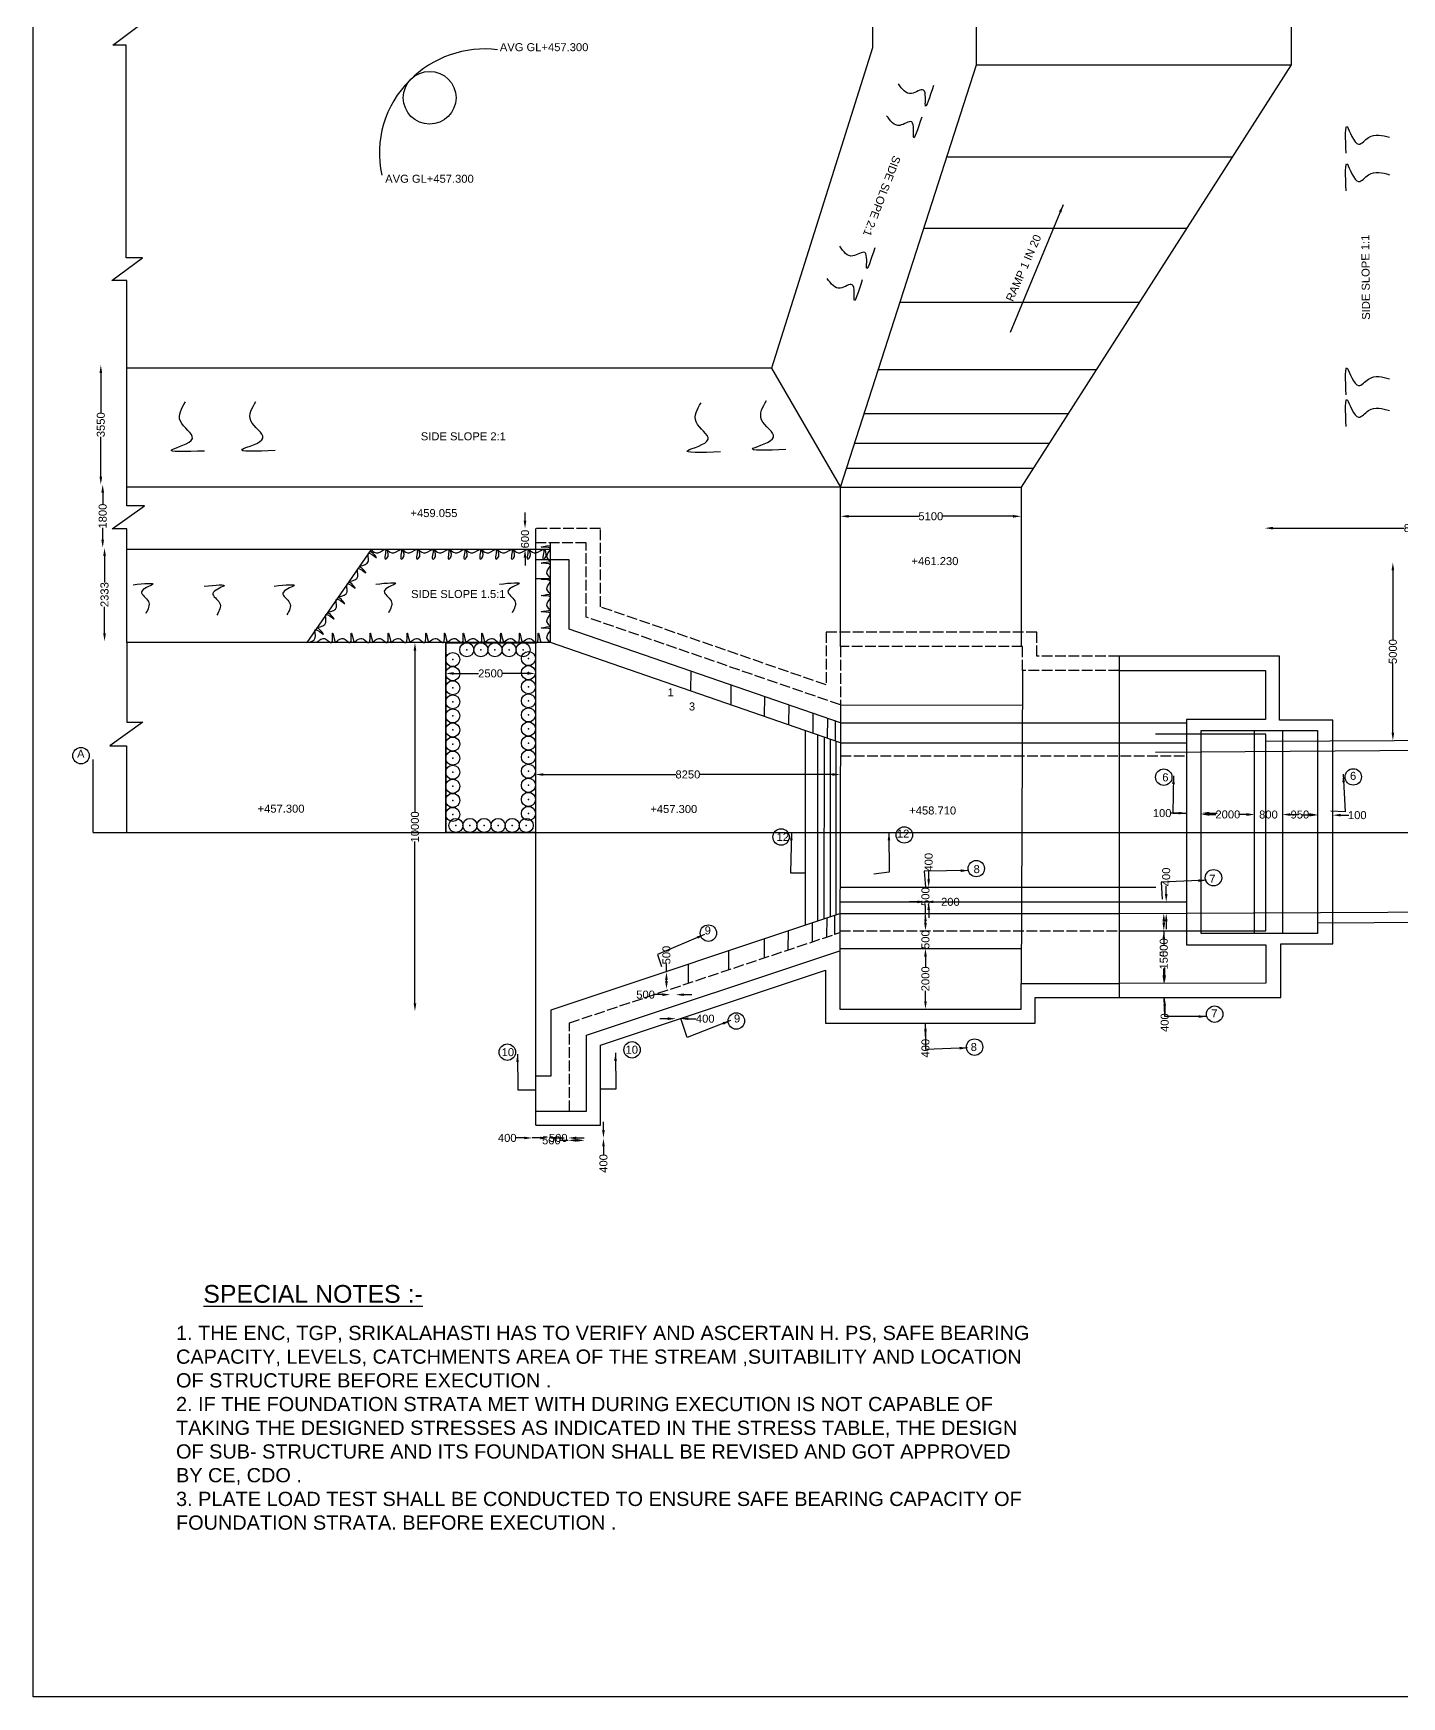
# Model space of a CAD drawing. Header units: millimetres. Extents: x 5124 to 2411930, y 2311 to 44355440.
# Drawn here: x 2304979 to 2343464, y 44284658 to 44331443 of the extents above; entities that cross this region are included whole.
import ezdxf

# ---------------------------------------------------------------- set-up
doc = ezdxf.new("R2010")
doc.units = ezdxf.units.MM
doc.header["$MEASUREMENT"] = 0
doc.header["$PDMODE"] = 32
doc.header["$PDSIZE"] = 396
doc.linetypes.add('ACAD_ISO02W100', pattern=[15, 12, -3])
for name, color, linetype in [('DIMENSION', 7, 'Continuous'), ('DRAWING', 2, 'Continuous'), ('TEXT', 7, 'Continuous')]:
    doc.layers.add(name, color=color, linetype=linetype)
doc.styles.get("Standard").update_dxf_attribs({"font": 'arial.ttf', "height": 225})
doc.dimstyles.get("Standard").update_dxf_attribs({"dimtxt": 225, "dimasz": 225, "dimexe": 0.18, "dimexo": 0.0625, "dimgap": 0.09, "dimtad": 0, "dimdec": 0, "dimzin": 0, "dimdsep": 46, "dimtxsty": 'Standard', "dimcen": 0.09, "dimse1": 1, "dimse2": 1, "dimadec": 0, "dimazin": 0, "dimtfac": 1, "dimtdec": 0, "dimtofl": 0, "dimtmove": 0, "dimatfit": 3, "dimfxl": 1, "dimtolj": 1, "dimtzin": 0, "dimarcsym": 0})

# ---------------------------------------------------------------- blocks, each defined once
blk = doc.blocks.new('*D92')
at = {"layer": 'Defpoints', "color": 0}
for p in [(2306910, 44322115), (2306879, 44318751), (2306978, 44318751)]:
    blk.add_point(p, dxfattribs=at)
at = {"layer": 'DIMENSION', "color": 0, "lineweight": -2}
for p, q in [((2306879, 44321890), (2306879, 44320769)), ((2306879, 44318976), (2306879, 44320097))]:
    blk.add_line(p, q, dxfattribs=at)
at = {"layer": 'DIMENSION', "color": 0}
for points in [[(2306842, 44321890), (2306917, 44321890), (2306879, 44322115)], [(2306842, 44318976), (2306917, 44318976), (2306879, 44318751)]]:
    blk.add_solid(points, dxfattribs=at)
at = {"layer": 'DIMENSION', "color": 0, "insert": (2306879, 44320433), "char_height": 225, "attachment_point": 5, "rotation": 90}
blk.add_mtext('\\A1;3550', dxfattribs=at)
blk = doc.blocks.new('*D93')
at = {"layer": 'Defpoints', "color": 0}
for p in [(2306879, 44318751), (2306924, 44316975), (2306932, 44316975)]:
    blk.add_point(p, dxfattribs=at)
at = {"layer": 'DIMENSION', "color": 0, "lineweight": -2}
for p, q in [((2306932, 44318526), (2306932, 44318188)), ((2306932, 44317200), (2306932, 44317538))]:
    blk.add_line(p, q, dxfattribs=at)
at = {"layer": 'DIMENSION', "color": 0}
for points in [[(2306894, 44318526), (2306969, 44318526), (2306932, 44318751)], [(2306894, 44317200), (2306969, 44317200), (2306932, 44316975)]]:
    blk.add_solid(points, dxfattribs=at)
at = {"layer": 'DIMENSION', "color": 0, "insert": (2306932, 44317863), "char_height": 225, "attachment_point": 5, "rotation": 90}
blk.add_mtext('\\A1;1800', dxfattribs=at)
blk = doc.blocks.new('*D94')
at = {"layer": 'Defpoints', "color": 0}
for p in [(2306933, 44316967), (2306962, 44314341), (2306984, 44314341)]:
    blk.add_point(p, dxfattribs=at)
at = {"layer": 'DIMENSION', "color": 0, "lineweight": -2}
for p, q in [((2306984, 44316742), (2306984, 44315992)), ((2306984, 44314566), (2306984, 44315316))]:
    blk.add_line(p, q, dxfattribs=at)
at = {"layer": 'DIMENSION', "color": 0}
for points in [[(2306947, 44316742), (2307022, 44316742), (2306984, 44316967)], [(2306947, 44314566), (2307022, 44314566), (2306984, 44314341)]]:
    blk.add_solid(points, dxfattribs=at)
at = {"layer": 'DIMENSION', "color": 0, "insert": (2306984, 44315654), "char_height": 225, "attachment_point": 5, "rotation": 90}
blk.add_mtext('\\A1;2333', dxfattribs=at)
blk = doc.blocks.new('*D95')
at = {"layer": 'Defpoints', "color": 0}
for p in [(2318809, 44317512), (2319102, 44317512), (2319102, 44316923)]:
    blk.add_point(p, dxfattribs=at)
at = {"layer": 'DIMENSION', "color": 0, "lineweight": -2}
for p, q in [((2318809, 44317737), (2318809, 44317962)), ((2318809, 44316698), (2318809, 44316473))]:
    blk.add_line(p, q, dxfattribs=at)
at = {"layer": 'DIMENSION', "color": 0}
for points in [[(2318771, 44317737), (2318846, 44317737), (2318809, 44317512)], [(2318771, 44316698), (2318846, 44316698), (2318809, 44316923)]]:
    blk.add_solid(points, dxfattribs=at)
at = {"layer": 'DIMENSION', "color": 0, "insert": (2318809, 44317218), "char_height": 225, "attachment_point": 5, "rotation": 90}
blk.add_mtext('\\A1;600', dxfattribs=at)
blk = doc.blocks.new('*D96')
at = {"layer": 'Defpoints', "color": 0}
for p in [(2316579, 44313438), (2316579, 44313438), (2319102, 44313441)]:
    blk.add_point(p, dxfattribs=at)
at = {"layer": 'DIMENSION', "color": 0, "lineweight": -2}
for p, q in [((2316804, 44313438), (2317503, 44313438)), ((2318877, 44313438), (2318178, 44313438))]:
    blk.add_line(p, q, dxfattribs=at)
at = {"layer": 'DIMENSION', "color": 0}
for points in [[(2316804, 44313476), (2316804, 44313401), (2316579, 44313438)], [(2318877, 44313476), (2318877, 44313401), (2319102, 44313438)]]:
    blk.add_solid(points, dxfattribs=at)
at = {"layer": 'DIMENSION', "color": 0, "insert": (2317840, 44313438), "char_height": 225, "attachment_point": 5}
blk.add_mtext('\\A1;2500', dxfattribs=at)
blk = doc.blocks.new('*D97')
at = {"layer": 'Defpoints', "color": 0}
for p in [(2315781, 44314305), (2315700, 44303939), (2315713, 44303939)]:
    blk.add_point(p, dxfattribs=at)
at = {"layer": 'DIMENSION', "color": 0, "lineweight": -2}
for p, q in [((2315713, 44314080), (2315713, 44309534)), ((2315713, 44304164), (2315713, 44308709))]:
    blk.add_line(p, q, dxfattribs=at)
at = {"layer": 'DIMENSION', "color": 0}
for points in [[(2315676, 44314080), (2315751, 44314080), (2315713, 44314305)], [(2315676, 44304164), (2315751, 44304164), (2315713, 44303939)]]:
    blk.add_solid(points, dxfattribs=at)
at = {"layer": 'DIMENSION', "color": 0, "insert": (2315713, 44309122), "char_height": 225, "attachment_point": 5, "rotation": 90}
blk.add_mtext('\\A1;10000', dxfattribs=at)
blk = doc.blocks.new('*D98')
at = {"layer": 'Defpoints', "color": 0}
for p in [(2319102, 44310626), (2327676, 44310596), (2327676, 44310596)]:
    blk.add_point(p, dxfattribs=at)
at = {"layer": 'DIMENSION', "color": 0, "lineweight": -2}
for p, q in [((2319327, 44310596), (2323053, 44310596)), ((2327451, 44310596), (2323725, 44310596))]:
    blk.add_line(p, q, dxfattribs=at)
at = {"layer": 'DIMENSION', "color": 0}
for points in [[(2319327, 44310633), (2319327, 44310558), (2319102, 44310596)], [(2327451, 44310633), (2327451, 44310558), (2327676, 44310596)]]:
    blk.add_solid(points, dxfattribs=at)
at = {"layer": 'DIMENSION', "color": 0, "insert": (2323389, 44310596), "char_height": 225, "attachment_point": 5}
blk.add_mtext('\\A1;8250', dxfattribs=at)
blk = doc.blocks.new('*D99')
at = {"layer": 'Defpoints', "color": 0}
for p in [(2320487, 44300374), (2321004, 44300359), (2321015, 44300359)]:
    blk.add_point(p, dxfattribs=at)
at = {"layer": 'DIMENSION', "color": 0, "lineweight": -2}
for p, q in [((2321015, 44300599), (2321015, 44300824)), ((2321015, 44300134), (2321015, 44299909))]:
    blk.add_line(p, q, dxfattribs=at)
at = {"layer": 'DIMENSION', "color": 0}
for points in [[(2320977, 44300599), (2321052, 44300599), (2321015, 44300374)], [(2320977, 44300134), (2321052, 44300134), (2321015, 44300359)]]:
    blk.add_solid(points, dxfattribs=at)
at = {"layer": 'DIMENSION', "color": 0, "insert": (2321015, 44299657), "char_height": 225, "attachment_point": 5, "rotation": 90}
blk.add_mtext('\\A1;400', dxfattribs=at)
blk = doc.blocks.new('*D100')
at = {"layer": 'Defpoints', "color": 0}
for p in [(2320024, 44300366), (2320024, 44300306), (2320487, 44300374)]:
    blk.add_point(p, dxfattribs=at)
at = {"layer": 'DIMENSION', "color": 0, "lineweight": -2}
for p, q in [((2320024, 44300306), (2319799, 44300306)), ((2320262, 44300306), (2320249, 44300306))]:
    blk.add_line(p, q, dxfattribs=at)
at = {"layer": 'DIMENSION', "color": 0}
for points in [[(2320249, 44300344), (2320249, 44300269), (2320024, 44300306)], [(2320262, 44300344), (2320262, 44300269), (2320487, 44300306)]]:
    blk.add_solid(points, dxfattribs=at)
at = {"layer": 'DIMENSION', "color": 0, "insert": (2319551, 44300306), "char_height": 225, "attachment_point": 5}
blk.add_mtext('\\A1;500', dxfattribs=at)
blk = doc.blocks.new('*D101')
at = {"layer": 'Defpoints', "color": 0}
for p in [(2319462, 44300374), (2319462, 44300374), (2320024, 44300366)]:
    blk.add_point(p, dxfattribs=at)
at = {"layer": 'DIMENSION', "color": 0, "lineweight": -2}
for p, q in [((2319237, 44300374), (2319012, 44300374)), ((2320249, 44300374), (2320474, 44300374))]:
    blk.add_line(p, q, dxfattribs=at)
at = {"layer": 'DIMENSION', "color": 0}
for points in [[(2319237, 44300411), (2319237, 44300336), (2319462, 44300374)], [(2320249, 44300411), (2320249, 44300336), (2320024, 44300374)]]:
    blk.add_solid(points, dxfattribs=at)
at = {"layer": 'DIMENSION', "color": 0, "insert": (2319743, 44300374), "char_height": 225, "attachment_point": 5}
blk.add_mtext('\\A1;500', dxfattribs=at)
blk = doc.blocks.new('*D102')
at = {"layer": 'Defpoints', "color": 0}
for p in [(2319012, 44300374), (2319012, 44300374), (2319462, 44300374)]:
    blk.add_point(p, dxfattribs=at)
at = {"layer": 'DIMENSION', "color": 0, "lineweight": -2}
for p, q in [((2318787, 44300374), (2318562, 44300374)), ((2319687, 44300374), (2319912, 44300374))]:
    blk.add_line(p, q, dxfattribs=at)
at = {"layer": 'DIMENSION', "color": 0}
for points in [[(2318787, 44300411), (2318787, 44300336), (2319012, 44300374)], [(2319687, 44300411), (2319687, 44300336), (2319462, 44300374)]]:
    blk.add_solid(points, dxfattribs=at)
at = {"layer": 'DIMENSION', "color": 0, "insert": (2318309, 44300374), "char_height": 225, "attachment_point": 5}
blk.add_mtext('\\A1;400', dxfattribs=at)
blk = doc.blocks.new('*D103')
at = {"layer": 'Defpoints', "color": 0}
for p in [(2337415, 44309509), (2337415, 44309509), (2337827, 44309509)]:
    blk.add_point(p, dxfattribs=at)
at = {"layer": 'DIMENSION', "color": 0, "lineweight": -2}
for p, q in [((2337190, 44309509), (2336965, 44309509)), ((2338052, 44309509), (2338277, 44309509))]:
    blk.add_line(p, q, dxfattribs=at)
at = {"layer": 'DIMENSION', "color": 0}
for points in [[(2337190, 44309547), (2337190, 44309472), (2337415, 44309509)], [(2338052, 44309547), (2338052, 44309472), (2337827, 44309509)]]:
    blk.add_solid(points, dxfattribs=at)
at = {"layer": 'DIMENSION', "color": 0, "insert": (2336727, 44309509), "char_height": 225, "attachment_point": 5}
blk.add_mtext('\\A1;100', dxfattribs=at)
blk = doc.blocks.new('*D104')
at = {"layer": 'Defpoints', "color": 0}
for p in [(2337827, 44309509), (2339323, 44309472), (2339323, 44309472)]:
    blk.add_point(p, dxfattribs=at)
at = {"layer": 'DIMENSION', "color": 0, "lineweight": -2}
for p, q in [((2338052, 44309472), (2338238, 44309472)), ((2339098, 44309472), (2338913, 44309472))]:
    blk.add_line(p, q, dxfattribs=at)
at = {"layer": 'DIMENSION', "color": 0}
for points in [[(2338052, 44309510), (2338052, 44309435), (2337827, 44309472)], [(2339098, 44309510), (2339098, 44309435), (2339323, 44309472)]]:
    blk.add_solid(points, dxfattribs=at)
at = {"layer": 'DIMENSION', "color": 0, "insert": (2338575, 44309472), "char_height": 225, "attachment_point": 5}
blk.add_mtext('\\A1;2000', dxfattribs=at)
blk = doc.blocks.new('*D105')
at = {"layer": 'Defpoints', "color": 0}
for p in [(2339323, 44309472), (2340109, 44309472), (2340109, 44309469)]:
    blk.add_point(p, dxfattribs=at)
at = {"layer": 'DIMENSION', "color": 0, "lineweight": -2}
for p, q in [((2339098, 44309469), (2338873, 44309469)), ((2340334, 44309469), (2340559, 44309469))]:
    blk.add_line(p, q, dxfattribs=at)
at = {"layer": 'DIMENSION', "color": 0}
for points in [[(2339098, 44309507), (2339098, 44309432), (2339323, 44309469)], [(2340334, 44309507), (2340334, 44309432), (2340109, 44309469)]]:
    blk.add_solid(points, dxfattribs=at)
at = {"layer": 'DIMENSION', "color": 0, "insert": (2339716, 44309469), "char_height": 225, "attachment_point": 5}
blk.add_mtext('\\A1;800', dxfattribs=at)
blk = doc.blocks.new('*D106')
at = {"layer": 'Defpoints', "color": 0}
for p in [(2340109, 44309469), (2341092, 44309469), (2341092, 44309469)]:
    blk.add_point(p, dxfattribs=at)
at = {"layer": 'DIMENSION', "color": 0, "lineweight": -2}
for p, q in [((2340334, 44309469), (2340353, 44309469)), ((2340867, 44309469), (2340849, 44309469))]:
    blk.add_line(p, q, dxfattribs=at)
at = {"layer": 'DIMENSION', "color": 0}
for points in [[(2340334, 44309507), (2340334, 44309432), (2340109, 44309469)], [(2340867, 44309507), (2340867, 44309432), (2341092, 44309469)]]:
    blk.add_solid(points, dxfattribs=at)
at = {"layer": 'DIMENSION', "color": 0, "insert": (2340601, 44309469), "char_height": 225, "attachment_point": 5}
blk.add_mtext('\\A1;950', dxfattribs=at)
blk = doc.blocks.new('*D107')
at = {"layer": 'Defpoints', "color": 0}
for p in [(2341092, 44309469), (2341526, 44309469), (2341526, 44309452)]:
    blk.add_point(p, dxfattribs=at)
at = {"layer": 'DIMENSION', "color": 0, "lineweight": -2}
for p, q in [((2340867, 44309452), (2340642, 44309452)), ((2341751, 44309452), (2341976, 44309452))]:
    blk.add_line(p, q, dxfattribs=at)
at = {"layer": 'DIMENSION', "color": 0}
for points in [[(2340867, 44309490), (2340867, 44309415), (2341092, 44309452)], [(2341751, 44309490), (2341751, 44309415), (2341526, 44309452)]]:
    blk.add_solid(points, dxfattribs=at)
at = {"layer": 'DIMENSION', "color": 0, "insert": (2342214, 44309452), "char_height": 225, "attachment_point": 5}
blk.add_mtext('\\A1;100', dxfattribs=at)
blk = doc.blocks.new('*D108')
at = {"layer": 'Defpoints', "color": 0}
for p in [(2336742, 44307013), (2336841, 44307013), (2336742, 44306692)]:
    blk.add_point(p, dxfattribs=at)
at = {"layer": 'DIMENSION', "color": 0, "lineweight": -2}
for p, q in [((2336841, 44307238), (2336841, 44307463)), ((2336841, 44306467), (2336841, 44306242))]:
    blk.add_line(p, q, dxfattribs=at)
at = {"layer": 'DIMENSION', "color": 0}
for points in [[(2336804, 44307238), (2336879, 44307238), (2336841, 44307013)], [(2336804, 44306467), (2336879, 44306467), (2336841, 44306692)]]:
    blk.add_solid(points, dxfattribs=at)
at = {"layer": 'DIMENSION', "color": 0, "insert": (2336841, 44307716), "char_height": 225, "attachment_point": 5, "rotation": 90}
blk.add_mtext('\\A1;400', dxfattribs=at)
blk = doc.blocks.new('*D109')
at = {"layer": 'Defpoints', "color": 0}
for p in [(2336843, 44306693), (2336773, 44306202), (2336843, 44306202)]:
    blk.add_point(p, dxfattribs=at)
at = {"layer": 'DIMENSION', "color": 0, "lineweight": -2}
for p, q in [((2336773, 44306468), (2336773, 44306427)), ((2336773, 44306202), (2336773, 44305977))]:
    blk.add_line(p, q, dxfattribs=at)
at = {"layer": 'DIMENSION', "color": 0}
for points in [[(2336736, 44306468), (2336811, 44306468), (2336773, 44306693)], [(2336736, 44306427), (2336811, 44306427), (2336773, 44306202)]]:
    blk.add_solid(points, dxfattribs=at)
at = {"layer": 'DIMENSION', "color": 0, "insert": (2336773, 44305728), "char_height": 225, "attachment_point": 5, "rotation": 90}
blk.add_mtext('\\A1;500', dxfattribs=at)
blk = doc.blocks.new('*D110')
at = {"layer": 'Defpoints', "color": 0}
for p in [(2336773, 44306202), (2336773, 44306202), (2336767, 44304720)]:
    blk.add_point(p, dxfattribs=at)
at = {"layer": 'DIMENSION', "color": 0, "lineweight": -2}
for p, q in [((2336773, 44305977), (2336773, 44305786)), ((2336773, 44304945), (2336773, 44305136))]:
    blk.add_line(p, q, dxfattribs=at)
at = {"layer": 'DIMENSION', "color": 0}
for points in [[(2336736, 44305977), (2336811, 44305977), (2336773, 44306202)], [(2336736, 44304945), (2336811, 44304945), (2336773, 44304720)]]:
    blk.add_solid(points, dxfattribs=at)
at = {"layer": 'DIMENSION', "color": 0, "insert": (2336773, 44305461), "char_height": 225, "attachment_point": 5, "rotation": 90}
blk.add_mtext('\\A1;1500', dxfattribs=at)
blk = doc.blocks.new('*D111')
at = {"layer": 'Defpoints', "color": 0}
for p in [(2336779, 44304720), (2336779, 44304320), (2336798, 44304320)]:
    blk.add_point(p, dxfattribs=at)
at = {"layer": 'DIMENSION', "color": 0, "lineweight": -2}
for p, q in [((2336798, 44304945), (2336798, 44305170)), ((2336798, 44304095), (2336798, 44303870))]:
    blk.add_line(p, q, dxfattribs=at)
at = {"layer": 'DIMENSION', "color": 0}
for points in [[(2336760, 44304945), (2336835, 44304945), (2336798, 44304720)], [(2336760, 44304095), (2336835, 44304095), (2336798, 44304320)]]:
    blk.add_solid(points, dxfattribs=at)
at = {"layer": 'DIMENSION', "color": 0, "insert": (2336798, 44303617), "char_height": 225, "attachment_point": 5, "rotation": 90}
blk.add_mtext('\\A1;400', dxfattribs=at)
blk = doc.blocks.new('*D112')
at = {"layer": 'Defpoints', "color": 0}
for p in [(2330070, 44303995), (2330070, 44303600), (2330070, 44303600)]:
    blk.add_point(p, dxfattribs=at)
at = {"layer": 'DIMENSION', "color": 0, "lineweight": -2}
for p, q in [((2330070, 44304220), (2330070, 44304445)), ((2330070, 44303375), (2330070, 44303150))]:
    blk.add_line(p, q, dxfattribs=at)
at = {"layer": 'DIMENSION', "color": 0}
for points in [[(2330033, 44304220), (2330108, 44304220), (2330070, 44303995)], [(2330033, 44303375), (2330108, 44303375), (2330070, 44303600)]]:
    blk.add_solid(points, dxfattribs=at)
at = {"layer": 'DIMENSION', "color": 0, "insert": (2330070, 44302897), "char_height": 225, "attachment_point": 5, "rotation": 90}
blk.add_mtext('\\A1;400', dxfattribs=at)
blk = doc.blocks.new('*D113')
at = {"layer": 'Defpoints', "color": 0}
for p in [(2330071, 44305702), (2330070, 44303995), (2330070, 44303995)]:
    blk.add_point(p, dxfattribs=at)
at = {"layer": 'DIMENSION', "color": 0, "lineweight": -2}
for p, q in [((2330070, 44305477), (2330070, 44305186)), ((2330070, 44304220), (2330070, 44304511))]:
    blk.add_line(p, q, dxfattribs=at)
at = {"layer": 'DIMENSION', "color": 0}
for points in [[(2330033, 44305477), (2330108, 44305477), (2330070, 44305702)], [(2330033, 44304220), (2330108, 44304220), (2330070, 44303995)]]:
    blk.add_solid(points, dxfattribs=at)
at = {"layer": 'DIMENSION', "color": 0, "insert": (2330070, 44304849), "char_height": 225, "attachment_point": 5, "rotation": 90}
blk.add_mtext('\\A1;2000', dxfattribs=at)
blk = doc.blocks.new('*D114')
at = {"layer": 'Defpoints', "color": 0}
for p in [(2330071, 44306203), (2330071, 44305702), (2330071, 44305702)]:
    blk.add_point(p, dxfattribs=at)
at = {"layer": 'DIMENSION', "color": 0, "lineweight": -2}
for p, q in [((2330071, 44306428), (2330071, 44306653)), ((2330071, 44305477), (2330071, 44305252))]:
    blk.add_line(p, q, dxfattribs=at)
at = {"layer": 'DIMENSION', "color": 0}
for points in [[(2330033, 44306428), (2330108, 44306428), (2330071, 44306203)], [(2330033, 44305477), (2330108, 44305477), (2330071, 44305702)]]:
    blk.add_solid(points, dxfattribs=at)
at = {"layer": 'DIMENSION', "color": 0, "insert": (2330071, 44305952), "char_height": 225, "attachment_point": 5, "rotation": 90}
blk.add_mtext('\\A1;500', dxfattribs=at)
blk = doc.blocks.new('*D115')
at = {"layer": 'Defpoints', "color": 0}
for p in [(2330071, 44306687), (2330071, 44306687), (2330071, 44306203)]:
    blk.add_point(p, dxfattribs=at)
at = {"layer": 'DIMENSION', "color": 0, "lineweight": -2}
for p, q in [((2330071, 44306687), (2330071, 44306912)), ((2330071, 44306428), (2330071, 44306462))]:
    blk.add_line(p, q, dxfattribs=at)
at = {"layer": 'DIMENSION', "color": 0}
for points in [[(2330033, 44306462), (2330108, 44306462), (2330071, 44306687)], [(2330033, 44306428), (2330108, 44306428), (2330071, 44306203)]]:
    blk.add_solid(points, dxfattribs=at)
at = {"layer": 'DIMENSION', "color": 0, "insert": (2330071, 44307161), "char_height": 225, "attachment_point": 5, "rotation": 90}
blk.add_mtext('\\A1;500', dxfattribs=at)
blk = doc.blocks.new('*D116')
at = {"layer": 'Defpoints', "color": 0}
for p in [(2330071, 44307014), (2330071, 44307014), (2330071, 44306687)]:
    blk.add_point(p, dxfattribs=at)
at = {"layer": 'DIMENSION', "color": 0, "lineweight": -2}
for p, q in [((2329846, 44307014), (2329621, 44307014)), ((2330296, 44307014), (2330521, 44307014))]:
    blk.add_line(p, q, dxfattribs=at)
at = {"layer": 'DIMENSION', "color": 0}
for points in [[(2329846, 44307051), (2329846, 44306976), (2330071, 44307014)], [(2330296, 44307051), (2330296, 44306976), (2330071, 44307014)]]:
    blk.add_solid(points, dxfattribs=at)
at = {"layer": 'DIMENSION', "color": 0, "insert": (2330771, 44307014), "char_height": 225, "attachment_point": 5}
blk.add_mtext('\\A1;200', dxfattribs=at)
blk = doc.blocks.new('*D117')
at = {"layer": 'Defpoints', "color": 0}
for p in [(2330071, 44307424), (2330071, 44307014), (2330161, 44307424)]:
    blk.add_point(p, dxfattribs=at)
at = {"layer": 'DIMENSION', "color": 0, "lineweight": -2}
for p, q in [((2330161, 44307649), (2330161, 44307874)), ((2330161, 44306789), (2330161, 44306564))]:
    blk.add_line(p, q, dxfattribs=at)
at = {"layer": 'DIMENSION', "color": 0}
for points in [[(2330123, 44307649), (2330198, 44307649), (2330161, 44307424)], [(2330123, 44306789), (2330198, 44306789), (2330161, 44307014)]]:
    blk.add_solid(points, dxfattribs=at)
at = {"layer": 'DIMENSION', "color": 0, "insert": (2330161, 44308127), "char_height": 225, "attachment_point": 5, "rotation": 90}
blk.add_mtext('\\A1;400', dxfattribs=at)
blk = doc.blocks.new('*D118')
at = {"layer": 'Defpoints', "color": 0}
for p in [(2323050, 44304103), (2323175, 44303728), (2323175, 44303728)]:
    blk.add_point(p, dxfattribs=at)
at = {"layer": 'DIMENSION', "color": 0, "lineweight": -2}
for p, q in [((2322825, 44303728), (2322600, 44303728)), ((2323400, 44303728), (2323625, 44303728))]:
    blk.add_line(p, q, dxfattribs=at)
at = {"layer": 'DIMENSION', "color": 0}
for points in [[(2322825, 44303766), (2322825, 44303691), (2323050, 44303728)], [(2323400, 44303766), (2323400, 44303691), (2323175, 44303728)]]:
    blk.add_solid(points, dxfattribs=at)
at = {"layer": 'DIMENSION', "color": 0, "insert": (2323877, 44303728), "char_height": 225, "attachment_point": 5}
blk.add_mtext('\\A1;400', dxfattribs=at)
blk = doc.blocks.new('*D119')
at = {"layer": 'Defpoints', "color": 0}
for p in [(2322898, 44304559), (2322898, 44304404), (2323050, 44304103)]:
    blk.add_point(p, dxfattribs=at)
at = {"layer": 'DIMENSION', "color": 0, "lineweight": -2}
for p, q in [((2322673, 44304404), (2322448, 44304404)), ((2323275, 44304404), (2323500, 44304404))]:
    blk.add_line(p, q, dxfattribs=at)
at = {"layer": 'DIMENSION', "color": 0}
for points in [[(2322673, 44304441), (2322673, 44304366), (2322898, 44304404)], [(2323275, 44304441), (2323275, 44304366), (2323050, 44304404)]]:
    blk.add_solid(points, dxfattribs=at)
at = {"layer": 'DIMENSION', "color": 0, "insert": (2322199, 44304404), "char_height": 225, "attachment_point": 5}
blk.add_mtext('\\A1;500', dxfattribs=at)
blk = doc.blocks.new('*D120')
at = {"layer": 'Defpoints', "color": 0}
for p in [(2322736, 44305043), (2322786, 44305043), (2322898, 44304559)]:
    blk.add_point(p, dxfattribs=at)
at = {"layer": 'DIMENSION', "color": 0, "lineweight": -2}
for p, q in [((2322786, 44305043), (2322786, 44305268)), ((2322786, 44304784), (2322786, 44304818))]:
    blk.add_line(p, q, dxfattribs=at)
at = {"layer": 'DIMENSION', "color": 0}
for points in [[(2322749, 44304818), (2322824, 44304818), (2322786, 44305043)], [(2322749, 44304784), (2322824, 44304784), (2322786, 44304559)]]:
    blk.add_solid(points, dxfattribs=at)
at = {"layer": 'DIMENSION', "color": 0, "insert": (2322786, 44305517), "char_height": 225, "attachment_point": 5, "rotation": 90}
blk.add_mtext('\\A1;500', dxfattribs=at)
blk = doc.blocks.new('*D126')
at = {"layer": 'Defpoints', "color": 0}
for p in [(2343215, 44316559), (2343236, 44316559), (2343281, 44311547)]:
    blk.add_point(p, dxfattribs=at)
at = {"layer": 'DIMENSION', "color": 0, "lineweight": -2}
for p, q in [((2343215, 44316334), (2343215, 44314389)), ((2343215, 44311772), (2343215, 44313718))]:
    blk.add_line(p, q, dxfattribs=at)
at = {"layer": 'DIMENSION', "color": 0}
for points in [[(2343178, 44316334), (2343253, 44316334), (2343215, 44316559)], [(2343178, 44311772), (2343253, 44311772), (2343215, 44311547)]]:
    blk.add_solid(points, dxfattribs=at)
at = {"layer": 'DIMENSION', "color": 0, "insert": (2343215, 44314053), "char_height": 225, "attachment_point": 5, "rotation": 90}
blk.add_mtext('\\A1;5000', dxfattribs=at)
blk = doc.blocks.new('*D127')
at = {"layer": 'Defpoints', "color": 0}
for p in [(2339617, 44317539), (2339617, 44317525), (2348124, 44317496)]:
    blk.add_point(p, dxfattribs=at)
at = {"layer": 'DIMENSION', "color": 0, "lineweight": -2}
for p, q in [((2339842, 44317525), (2343535, 44317525)), ((2347899, 44317525), (2344206, 44317525))]:
    blk.add_line(p, q, dxfattribs=at)
at = {"layer": 'DIMENSION', "color": 0}
for points in [[(2339842, 44317562), (2339842, 44317487), (2339617, 44317525)], [(2347899, 44317562), (2347899, 44317487), (2348124, 44317525)]]:
    blk.add_solid(points, dxfattribs=at)
at = {"layer": 'DIMENSION', "color": 0, "insert": (2343871, 44317525), "char_height": 225, "attachment_point": 5}
blk.add_mtext('\\A1;8500', dxfattribs=at)
blk = doc.blocks.new('*D174')
at = {"layer": 'Defpoints', "color": 0}
for p in [(2327683, 44317858), (2332759, 44317858), (2332759, 44317858)]:
    blk.add_point(p, dxfattribs=at)
at = {"layer": 'DIMENSION', "color": 0, "lineweight": -2}
for p, q in [((2327908, 44317858), (2329886, 44317858)), ((2332534, 44317858), (2330557, 44317858))]:
    blk.add_line(p, q, dxfattribs=at)
at = {"layer": 'DIMENSION', "color": 0}
for points in [[(2327908, 44317895), (2327908, 44317820), (2327683, 44317858)], [(2332534, 44317895), (2332534, 44317820), (2332759, 44317858)]]:
    blk.add_solid(points, dxfattribs=at)
at = {"layer": 'DIMENSION', "color": 0, "insert": (2330221, 44317858), "char_height": 225, "attachment_point": 5}
blk.add_mtext('\\A1;5100', dxfattribs=at)

msp = doc.modelspace()

# ---------------------------------------------------------------- linework, layer by layer
at = {"layer": 'DIMENSION', "color": 0}
msp.add_lwpolyline([(2304979.4, 44355248.1), (2411929.9, 44355248.1), (2411929.9, 44284658.4), (2304979.4, 44284658.4)], close=True, dxfattribs=at)
for centre in [(2306321.8, 44311126.8), (2336772.1, 44310520.8), (2342101, 44310528.5), (2326010.2, 44308838.4), (2329475.6, 44308896.9), (2331499.1, 44307949.3), (2338171.3, 44307692.6), (2323966.3, 44306134.9), (2324750.7, 44303663.6), (2338202.9, 44303855.4), (2318311.2, 44302786.7), (2321819.2, 44302852), (2331451.7, 44302928.3)]:
    msp.add_circle(centre, 231.2, dxfattribs=at)
at = {"layer": 'DRAWING', "color": 0}
for points in [[(2328579.1, 44335541.1), (2328579.1, 44331031.1), (2325739.8, 44322025.2), (2307612.1, 44322025.2)], [(2327683.1, 44318678.7), (2331506.7, 44330554.1), (2331506.7, 44335541.1)], [(2340356.1, 44335541.1), (2340356.1, 44330554.1)], [(2319522, 44314304.9), (2307614.8, 44314304.9), (2307614.8, 44317506.7), (2307197.2, 44317506.7), (2308104.4, 44318152.9), (2307612.1, 44318152.9), (2307612.1, 44324487.7), (2307189.8, 44324487.7), (2308054.7, 44325127.9), (2307592.1, 44325127.9), (2307592.1, 44331112.4), (2307215.9, 44331112.4), (2308075.2, 44331752.5)], [(2331506.7, 44330554.1), (2340356.1, 44330554.1), (2332759.2, 44318678.7), (2332759.2, 44314199.8)], [(2330674.5, 44327969.3), (2338702.5, 44327969.3)], [(2330027.5, 44325959.9), (2337417.1, 44325959.9)], [(2329357.5, 44323879.2), (2336086, 44323879.2)], [(2325739.8, 44322025.2), (2327683.1, 44318678.7)], [(2328748.9, 44321988.9), (2334876.8, 44321988.9)], [(2328349.3, 44320747.6), (2334082.7, 44320747.6)], [(2328080.9, 44319914.2), (2333549.6, 44319914.2)], [(2327855.9, 44319215.4), (2333102.6, 44319215.4)], [(2327683.1, 44314199.8), (2327683.1, 44318678.7), (2307612.1, 44318678.7)], [(2327683.1, 44318678.7), (2332759.2, 44318678.7)], [(2319101.9, 44317512.4), (2319101.9, 44313873.5)], [(2319522, 44316923.3), (2307614.8, 44316923.3)], [(2314481, 44316923.3), (2312669.7, 44314304.9)], [(2319522, 44316103), (2319522, 44317110.1)], [(2327683.1, 44312046.9), (2320052.6, 44314682.9), (2320052.6, 44316633.6), (2319101.9, 44316633.6)], [(2327683.1, 44311485.5), (2319522, 44314304.9), (2319522, 44316103), (2319101.9, 44316103)], [(2307614.8, 44314304.9), (2307614.8, 44312067.9), (2308060.5, 44312067.9), (2307130.2, 44311402.4), (2307601.1, 44311402.4), (2307603.3, 44308966)], [(2316577.9, 44314304.9), (2316582.6, 44308966)], [(2319101.9, 44313873.5), (2319101.9, 44300730.7)], [(2335521.3, 44313924.1), (2335521.3, 44304319.9)], [(2335521.3, 44304319.9), (2340065.7, 44304319.9), (2340065.7, 44305834), (2341526.3, 44305834), (2341526.3, 44312126.3), (2340023, 44312126.3), (2340023, 44313924.1), (2335521.3, 44313924.1)], [(2323467.4, 44313503.3), (2323463.1, 44312963.1)], [(2324596.8, 44313113.1), (2324592.5, 44312572.9)], [(2332798.6, 44313521.8), (2332765.3, 44304714.8)], [(2335521.3, 44313521.8), (2339633.3, 44313521.8), (2339633.3, 44312138.7), (2337414.8, 44312138.7), (2337414.8, 44308929.8)], [(2325539.4, 44312787.5), (2325535.1, 44312247.3)], [(2326224.2, 44312550.9), (2326219.9, 44312010.8)], [(2326905.9, 44312315.4), (2326901.6, 44311775.3)], [(2327315, 44312174.1), (2327310.6, 44311634)], [(2327683.1, 44312551.1), (2327658.6, 44305641.3)], [(2327683.1, 44312551.1), (2332794.9, 44312550.1)], [(2326692.1, 44306363.9), (2326692.8, 44311827.7)], [(2327040.8, 44306480.3), (2327041.5, 44311707.2)], [(2327532.6, 44312098.9), (2327528.3, 44311558.8)], [(2327683.1, 44312046.9), (2335521.3, 44312045.4)], [(2335521.3, 44312045.4), (2337414.8, 44312045.4)], [(2339644.9, 44311732.2), (2336539.1, 44311732.2)], [(2337827.1, 44309382.7), (2337827.1, 44311837.4), (2341092.4, 44311837.4), (2341092.4, 44309003.7)], [(2339323.2, 44309211.8), (2339323.2, 44311837.4)], [(2339644.9, 44306201.6), (2339644.9, 44311732.2)], [(2340109.3, 44311837.4), (2340109.3, 44309069.7)], [(2327225.9, 44306542.1), (2327226.6, 44311643.3)], [(2327398.6, 44306599.8), (2327399.3, 44311583.6)], [(2327561.8, 44306654.2), (2327562.4, 44311527.2)], [(2327679.4, 44311486.9), (2335521.3, 44311485.4)], [(2335521.3, 44311485.4), (2337414.8, 44311485.4)], [(2336536.3, 44311221.4), (2363046.6, 44311419.2)], [(2364879.2, 44311658.8), (2339644.9, 44311528.4)], [(2306660.2, 44308966), (2392094.5, 44308966), (2392094.5, 44311034.8)], [(2306660.2, 44308966), (2306660.2, 44311015.6)], [(2337827.1, 44306123.4), (2337827.1, 44309382.7)], [(2337414.8, 44308929.8), (2337414.8, 44305804.7), (2339641.1, 44305804.7), (2339641.1, 44304731.3), (2335521.3, 44304714.8)], [(2341092.4, 44309003.7), (2341092.4, 44306123.4), (2337827.1, 44306123.4)], [(2339323.2, 44306123.4), (2339323.2, 44309211.8)], [(2340109.3, 44309069.7), (2340109.3, 44306123.4)], [(2327663.5, 44307014.4), (2335521.3, 44307012.8)], [(2327664.9, 44307424.6), (2335521.3, 44307423.1)], [(2335521.3, 44307423.1), (2336545.1, 44307423.1)], [(2335521.3, 44307012.8), (2337414.8, 44307012.8)], [(2319113.7, 44302117), (2319545.3, 44302117), (2319545.3, 44303978.5), (2327662.3, 44306687.8)], [(2327296, 44306565.5), (2327291.7, 44306025.3)], [(2327514.7, 44306638.5), (2327510.4, 44306098.4)], [(2327662.3, 44306687.8), (2335521.3, 44306686.3)], [(2335521.3, 44306686.3), (2361950.5, 44306820.3)], [(2364879.2, 44306553.2), (2341105.5, 44306417.1)], [(2326204.8, 44306201.3), (2326200.5, 44305661.1)], [(2326885.6, 44306428.5), (2326881.3, 44305888.4)], [(2335521.3, 44306201.6), (2339644.9, 44306201.6)], [(2319113.7, 44301125.5), (2320536.8, 44301125.5), (2320536.8, 44303264.2), (2327658.6, 44305641.3), (2327658.6, 44303994.8), (2332765.3, 44303994.8), (2332765.3, 44304714.8), (2335521.3, 44304714.8)], [(2324535.8, 44305644.2), (2324531.5, 44305104)], [(2325537.4, 44305978.5), (2325533.1, 44305438.4)], [(2327658.8, 44305702.7), (2332769.1, 44305701.7)], [(2323401.6, 44305265.7), (2323397.3, 44304725.5)], [(2319113.7, 44300730.7), (2320931.6, 44300730.7), (2320931.6, 44302979.7), (2327263.8, 44305093.2), (2327263.8, 44303599.9), (2333160.2, 44303599.9), (2333160.2, 44304319.9), (2335521.3, 44304319.9)]]:
    msp.add_lwpolyline(points, dxfattribs=at)
at = {"layer": 'DRAWING', "color": 0, "linetype": 'ACAD_ISO02W100', "ltscale": 25}
for points in [[(2335521.3, 44313924.1), (2333200.9, 44313924.1), (2333200.9, 44314602.1), (2327280.8, 44314602.1), (2327280.8, 44313115.7), (2320931.5, 44315309.1), (2320931.5, 44317512.4), (2319101.9, 44317512.4)], [(2335521.3, 44313521.8), (2332798.6, 44313521.8), (2332798.6, 44314199.8), (2327683.1, 44314199.8), (2327683.1, 44312551.1), (2320529.1, 44315022.5), (2320529.1, 44317110.1), (2319101.9, 44317110.1)], [(2327678.1, 44311122.1), (2337414.8, 44311120.6)], [(2320056.3, 44301125.5), (2320056.3, 44303610.3), (2327660.4, 44306148.4)], [(2327660.6, 44306203.1), (2335521.3, 44306201.6)]]:
    msp.add_lwpolyline(points, dxfattribs=at)
at = {"layer": 'DRAWING', "color": 0}
msp.add_lwpolyline([(2316577.9, 44314302.2), (2319101.9, 44314302.2), (2319101.9, 44308966), (2316577.9, 44308966)], close=True, dxfattribs=at)
msp.add_circle((2316126.8, 44329630.6), 741.9, dxfattribs=at)
for centre, radius, start, end in [((2317684.7, 44328026.7), 2975.9, 83.18711, 135.33204), ((2317572.2, 44328081.1), 2858, 134.52076, 192.61548)]:
    msp.add_arc(centre, radius, start, end, dxfattribs=at)
for points in [[(2330296.8, 44329978.4), (2330066.9, 44329417.1), (2330015.8, 44329844.9), (2329677.7, 44329748.3), (2329309.8, 44330021.1)], [(2329964.4, 44329082.2), (2329734.4, 44328520.9), (2329683.4, 44328948.6), (2329345.2, 44328852.1), (2328977.3, 44329124.9)], [(2341903.3, 44328066.4), (2341937.1, 44328809.1), (2342252.4, 44328325.2), (2342534, 44328510.9), (2343119.7, 44328516.5)], [(2341903.3, 44327015), (2341937.1, 44327757.7), (2342252.4, 44327273.8), (2342534, 44327459.5), (2343119.7, 44327465.1)], [(2328645.5, 44325409.4), (2328415.5, 44324848.1), (2328364.5, 44325275.9), (2328026.3, 44325179.3), (2327658.4, 44325452.1)], [(2328294.3, 44324505.4), (2328064.4, 44323944.1), (2328013.3, 44324371.8), (2327675.2, 44324275.3), (2327307.3, 44324548.1)], [(2341903.3, 44321274), (2341937.1, 44322016.8), (2342252.4, 44321532.9), (2342534, 44321718.6), (2343119.7, 44321724.2)], [(2309799.2, 44319694), (2308881.6, 44319734.4), (2309453.3, 44320046.7), (2309116.1, 44320535.7), (2309255.9, 44321074)], [(2311781.3, 44319705.7), (2310863.7, 44319746.1), (2311435.4, 44320058.4), (2311098.1, 44320547.3), (2311238, 44321085.6)], [(2324302.7, 44319670.2), (2323385.1, 44319710.6), (2323956.8, 44320022.9), (2323619.5, 44320511.9), (2323759.4, 44321050.1)], [(2326145, 44319733.3), (2325227.4, 44319773.7), (2325799.1, 44320086), (2325461.8, 44320575), (2325601.7, 44321113.3)], [(2341903.3, 44320385.8), (2341937.1, 44321128.5), (2342252.4, 44320644.6), (2342534, 44320830.3), (2343119.7, 44320835.9)], [(2314160.8, 44316460.5), (2314402.7, 44316598.6), (2314408.2, 44316818.1), (2314626.9, 44316699.4), (2314459.1, 44316891.7)], [(2314481, 44316923.3), (2314675.1, 44316828), (2314887.5, 44316923.3), (2314891.9, 44316656), (2314925.5, 44316678.3), (2314925.5, 44316923.3)], [(2314925.5, 44316923.3), (2315119.6, 44316828), (2315332, 44316923.3), (2315336.4, 44316656), (2315370, 44316678.3), (2315370, 44316923.3)], [(2315370, 44316923.3), (2315564.1, 44316828), (2315776.5, 44316923.3), (2315780.9, 44316656), (2315814.5, 44316678.3), (2315814.5, 44316923.3)], [(2315814.5, 44316923.3), (2316008.6, 44316828), (2316221, 44316923.3), (2316225.4, 44316656), (2316259, 44316678.3), (2316259, 44316923.3)], [(2316259, 44316923.3), (2316453.1, 44316828), (2316665.4, 44316923.3), (2316669.9, 44316656), (2316703.5, 44316678.3), (2316703.5, 44316923.3)], [(2316703.5, 44316923.3), (2316897.6, 44316828), (2317109.9, 44316923.3), (2317114.4, 44316656), (2317147.9, 44316678.3), (2317147.9, 44316923.3)], [(2317147.9, 44316923.3), (2317342.1, 44316828), (2317554.4, 44316923.3), (2317558.9, 44316656), (2317592.4, 44316678.3), (2317592.4, 44316923.3)], [(2317592.4, 44316923.3), (2317786.6, 44316828), (2317998.9, 44316923.3), (2318003.4, 44316656), (2318036.9, 44316678.3), (2318036.9, 44316923.3)], [(2318036.9, 44316923.3), (2318231.1, 44316828), (2318443.4, 44316923.3), (2318447.9, 44316656), (2318481.4, 44316678.3), (2318481.4, 44316923.3)], [(2318481.4, 44316923.3), (2318675.6, 44316828), (2318887.9, 44316923.3), (2318892.4, 44316656), (2318925.9, 44316678.3), (2318925.9, 44316923.3)], [(2318925.9, 44316923.3), (2319120.1, 44316828), (2319332.4, 44316923.3), (2319336.9, 44316656), (2319370.4, 44316678.3), (2319370.4, 44316923.3)], [(2319522, 44316582), (2319427.4, 44316767.2), (2319522, 44316948.7), (2319261.2, 44316993.1), (2319522, 44317037.5)], [(2313862.6, 44316029.4), (2314104.4, 44316167.5), (2314110, 44316387), (2314328.6, 44316268.3), (2314160.8, 44316460.5)], [(2319522, 44316126.6), (2319427.4, 44316311.8), (2319522, 44316493.2), (2319261.2, 44316537.6), (2319522, 44316582)], [(2307784.9, 44315932.6), (2308331.7, 44315939.8), (2308025.9, 44315731.3), (2308216.6, 44315465.3), (2308141, 44315123.9)], [(2309788.7, 44315889.4), (2310335.6, 44315896.6), (2310029.8, 44315688.2), (2310220.4, 44315422.2), (2310144.9, 44315080.7)], [(2311758, 44315896), (2312304.9, 44315903.2), (2311999.1, 44315694.7), (2312189.7, 44315428.8), (2312114.2, 44315087.3)], [(2313564.4, 44315598.3), (2313806.2, 44315736.3), (2313811.7, 44315955.8), (2314030.4, 44315837.1), (2313862.6, 44316029.4)], [(2314610.1, 44315950.1), (2315156.9, 44315957.3), (2314851.1, 44315748.8), (2315041.8, 44315482.8), (2314966.2, 44315141.4)], [(2318088, 44315950.2), (2318634.8, 44315957.4), (2318329, 44315748.9), (2318519.7, 44315482.9), (2318444.1, 44315141.5)], [(2319522, 44315671.2), (2319427.4, 44315856.4), (2319522, 44316037.8), (2319261.2, 44316082.2), (2319522, 44316126.6)], [(2313266.1, 44315167.1), (2313508, 44315305.2), (2313513.5, 44315524.7), (2313732.2, 44315406), (2313564.4, 44315598.3)], [(2319522, 44315215.7), (2319427.4, 44315400.9), (2319522, 44315582.4), (2319261.2, 44315626.8), (2319522, 44315671.2)], [(2312967.9, 44314736), (2313209.7, 44314874.1), (2313215.3, 44315093.6), (2313433.9, 44314974.8), (2313266.1, 44315167.1)], [(2319522, 44314760.3), (2319427.4, 44314945.5), (2319522, 44315126.9), (2319261.2, 44315171.3), (2319522, 44315215.7)], [(2312669.7, 44314304.9), (2312911.5, 44314442.9), (2312917, 44314662.4), (2313135.7, 44314543.7), (2312967.9, 44314736)], [(2312945.1, 44314304.9), (2313200.1, 44314409.3), (2313368.3, 44314304.9), (2313396.3, 44314571.7), (2313472, 44314304.9)], [(2313472, 44314304.9), (2313727, 44314409.3), (2313895.1, 44314304.9), (2313923.1, 44314571.7), (2313998.8, 44314304.9)], [(2313998.8, 44314304.9), (2314253.8, 44314409.3), (2314421.9, 44314304.9), (2314449.9, 44314571.7), (2314525.6, 44314304.9)], [(2314512.2, 44314304.9), (2314767.2, 44314409.3), (2314935.3, 44314304.9), (2314963.4, 44314571.7), (2315039, 44314304.9)], [(2315039, 44314304.9), (2315294, 44314409.3), (2315462.2, 44314304.9), (2315490.2, 44314571.7), (2315565.8, 44314304.9)], [(2315565.8, 44314304.9), (2315820.8, 44314409.3), (2315989, 44314304.9), (2316017, 44314571.7), (2316092.7, 44314304.9)], [(2316092.7, 44314304.9), (2316347.7, 44314409.3), (2316515.8, 44314304.9), (2316543.8, 44314571.7), (2316619.5, 44314304.9)], [(2316619.5, 44314304.9), (2316874.5, 44314409.3), (2317042.6, 44314304.9), (2317070.6, 44314571.7), (2317146.3, 44314304.9)], [(2317146.3, 44314304.9), (2317401.3, 44314409.3), (2317569.4, 44314304.9), (2317597.4, 44314571.7), (2317673.1, 44314304.9)], [(2317673.1, 44314304.9), (2317928.1, 44314409.3), (2318096.2, 44314304.9), (2318124.2, 44314571.7), (2318199.9, 44314304.9)], [(2318199.9, 44314304.9), (2318454.9, 44314409.3), (2318623, 44314304.9), (2318651.1, 44314571.7), (2318726.7, 44314304.9)], [(2318726.7, 44314304.9), (2318981.7, 44314409.3), (2319149.9, 44314304.9), (2319177.9, 44314571.7), (2319253.5, 44314304.9)], [(2319522, 44314304.9), (2319427.4, 44314490.1), (2319522, 44314671.5), (2319261.2, 44314715.9), (2319522, 44314760.3)]]:
    msp.add_spline(points, degree=3, dxfattribs=at)
for p in [(2316775.9, 44313827.9), (2317171.9, 44314104.2), (2317567.9, 44314104.2), (2317963.9, 44314104.2), (2318359.9, 44314104.2), (2318755.9, 44314104.2), (2318903.9, 44313856.2), (2316775.9, 44313431.9), (2318903.9, 44313460.2), (2316775.9, 44313035.9), (2318903.9, 44313064.2), (2316775.9, 44312639.9), (2318903.9, 44312668.2), (2316775.9, 44312243.9), (2318903.9, 44312272.2), (2316775.9, 44311847.9), (2318903.9, 44311876.2), (2318903.9, 44311480.2), (2316775.9, 44311451.9), (2316775.9, 44311055.9), (2318903.9, 44311084.2), (2316775.9, 44310659.9), (2318903.9, 44310688.2), (2316775.9, 44310263.9), (2318903.9, 44310292.2), (2316775.9, 44309867.9), (2318903.9, 44309896.2), (2316775.9, 44309471.9), (2316864, 44309164), (2317260, 44309164), (2317656, 44309164), (2318052, 44309164), (2318448, 44309164), (2318844, 44309164), (2318903.9, 44309500.2)]:
    msp.add_point(p, dxfattribs=at)

# ---------------------------------------------------------------- texts
at = {"layer": 'DIMENSION', "color": 0}
msp.add_text('%%USPECIAL NOTES :-', height=500, dxfattribs=at).set_placement((2309762.3, 44295738.9))
at = {"layer": 'DIMENSION', "color": 0, "insert": (2308994.6, 44295090.4), "char_height": 400, "width": 24155.687, "attachment_point": 1}
msp.add_mtext('1. THE ENC, TGP, SRIKALAHASTI HAS TO VERIFY AND ASCERTAIN H. PS, SAFE BEARING CAPACITY, LEVELS, CATCHMENTS AREA OF THE STREAM ,SUITABILITY AND LOCATION OF STRUCTURE BEFORE EXECUTION . \\P2. IF THE FOUNDATION STRATA MET WITH DURING EXECUTION IS NOT CAPABLE OF TAKING THE DESIGNED STRESSES AS INDICATED IN THE STRESS TABLE, THE DESIGN OF SUB- STRUCTURE AND ITS FOUNDATION SHALL BE REVISED AND GOT APPROVED BY CE, CDO . \\P3. PLATE LOAD TEST SHALL BE CONDUCTED TO ENSURE SAFE BEARING CAPACITY OF FOUNDATION STRATA. BEFORE EXECUTION . ', dxfattribs=at)
at = {"layer": 'TEXT', "color": 0}
for s, p in [('AVG GL+457.300', (2318100.9, 44330939.6)), ('AVG GL+457.300', (2314877.2, 44327239)), ('SIDE SLOPE 2:1', (2315877.7, 44319995.1)), ('+459.055', (2315587.9, 44317835.5)), ('+461.230', (2329677.4, 44316485.2)), ('SIDE SLOPE 1.5:1', (2315605.4, 44315560.1)), ('1', (2322819.1, 44312794.4)), ('3', (2323416.6, 44312396.5)), ('A', (2306211, 44311065.3)), ('6', (2336730.5, 44310404.3)), ('6', (2342010.2, 44310445.1)), ('+457.300', (2311287.6, 44309523)), ('+457.300', (2322332.3, 44309512.4)), ('+458.710', (2329613.7, 44309471.2)), ('12', (2325883.7, 44308725.9)), ('12', (2329266.9, 44308820.1)), ('8', (2331423.9, 44307823.4)), ('7', (2338051.1, 44307550.8)), ('9', (2323860.1, 44306098.4)), ('9', (2324683.8, 44303622.1)), ('7', (2338107.2, 44303763.5)), ('10', (2318151.7, 44302674.3)), ('10', (2321636.2, 44302743.1)), ('8', (2331342.4, 44302819.7))]:
    msp.add_text(s, height=225, dxfattribs=at).set_placement(p)
for s, rotation, p in [('SIDE SLOPE 2:1', 248.98081, (2329167.9, 44328023)), ('RAMP 1 IN 20', 66.27037, (2332526.9, 44323879.2)), ('SIDE SLOPE 1:1', 90.49057, (2342571.4, 44323387))]:
    msp.add_text(s, height=225, rotation=rotation, dxfattribs=at).set_placement(p)

# ---------------------------------------------------------------- dimensions: what is measured, and where the dimension line sits
at = {"layer": 'DIMENSION', "color": 0}
for base, p1, p2, text, picture, middle in [((2306879.1, 44318750.7), (2306910.1, 44322115.3), (2306977.6, 44318750.7), '3550', '*D92', (2306879.1, 44320433)), ((2306931.8, 44316974.8), (2306879.1, 44318750.7), (2306924.2, 44316974.8), '1800', '*D93', (2306931.8, 44317862.7)), ((2318808.9, 44317512.4), (2319101.9, 44316923.3), (2319101.9, 44317512.4), '600', '*D95', (2318808.9, 44317217.9)), ((2306984.3, 44314341), (2306933, 44316967.5), (2306961.6, 44314341), '2333', '*D94', (2306984.3, 44315654.2)), ((2343215, 44316559.4), (2343281.2, 44311547.2), (2343235.6, 44316559.4), '5000', '*D126', (2343215, 44314053.3)), ((2315713.4, 44303938.6), (2315781.4, 44314304.9), (2315700.1, 44303938.6), '10000', '*D97', (2315713.4, 44309121.7)), ((2330160.5, 44307424.2), (2330070.5, 44307013.9), (2330070.6, 44307424.2), '400', '*D117', (2330160.5, 44308126.9)), ((2336841.3, 44307012.8), (2336742.4, 44306692.5), (2336742.4, 44307012.8), '400', '*D108', (2336841.3, 44307715.6)), ((2330070.5, 44306687.3), (2330070.5, 44306202.7), (2330070.6, 44306687.3), '500', '*D115', (2330070.5, 44307160.6)), ((2330070.5, 44305702.3), (2330070.6, 44306202.7), (2330070.5, 44305702.3), '500', '*D114', (2330070.5, 44305952.5)), ((2336773.3, 44306201.6), (2336843.2, 44306693), (2336843.2, 44306201.6), '500', '*D109', (2336773.3, 44305728.4)), ((2336773.3, 44306201.6), (2336767.4, 44304719.8), (2336773.3, 44306201.6), '1500', '*D110', (2336773.3, 44305460.7)), ((2322786.1, 44305043.4), (2322897.5, 44304558.7), (2322735.7, 44305043.4), '500', '*D120', (2322786.1, 44305516.7)), ((2330070.1, 44303994.8), (2330070.5, 44305702.3), (2330070.1, 44303994.8), '2000', '*D113', (2330070.1, 44304848.5)), ((2336797.9, 44304319.9), (2336779.2, 44304719.8), (2336779.2, 44304319.9), '400', '*D111', (2336797.9, 44303617.1)), ((2330070.1, 44303599.9), (2330070.1, 44303994.8), (2330070.1, 44303599.9), '400', '*D112', (2330070.1, 44302897.1)), ((2321014.5, 44300359.4), (2320487.4, 44300373.6), (2321003.8, 44300359.4), '400', '*D99', (2321014.5, 44299656.6))]:
    dim = msp.add_linear_dim(base=base, p1=p1, p2=p2, angle=90, text=text, dimstyle='Standard', dxfattribs=at)
    dim.commit()
    dim.dimension.update_dxf_attribs({"geometry": picture, "text_midpoint": middle})
for base, p1, p2, text, picture, middle in [((2332759.2, 44317857.7), (2327683.1, 44317857.7), (2332759.2, 44317857.7), '5100', '*D174', (2330221.2, 44317857.7)), ((2339616.9, 44317524.9), (2348124.2, 44317495.8), (2339616.9, 44317539.5), '8500', '*D127', (2343870.6, 44317524.9)), ((2316578.7, 44313438.5), (2319101.9, 44313440.7), (2316578.7, 44313438.5), '2500', '*D96', (2317840.3, 44313438.5)), ((2327676.2, 44310595.6), (2319101.9, 44310626), (2327676.2, 44310595.6), '8250', '*D98', (2323389, 44310595.6)), ((2337414.8, 44309509.5), (2337827.1, 44309509.5), (2337414.8, 44309509.5), '100', '*D103', (2336727.1, 44309509.5)), ((2339323.2, 44309472), (2337827.1, 44309509.5), (2339323.2, 44309472), '2000', '*D104', (2338575.2, 44309472)), ((2340109.3, 44309469.1), (2339323.2, 44309472), (2340109.3, 44309472), '800', '*D105', (2339716.3, 44309469.1)), ((2341092.4, 44309469.1), (2340109.3, 44309469.1), (2341092.4, 44309469.1), '950', '*D106', (2340600.9, 44309469.1)), ((2341526.3, 44309452.2), (2341092.4, 44309469.1), (2341526.3, 44309469.1), '100', '*D107', (2342214, 44309452.2)), ((2330070.6, 44307013.9), (2330070.5, 44306687.3), (2330070.6, 44307013.9), '200', '*D116', (2330770.8, 44307013.9)), ((2322897.5, 44304403.6), (2323049.6, 44304102.9), (2322897.5, 44304558.7), '500', '*D119', (2322199.2, 44304403.6)), ((2323174.6, 44303728.4), (2323049.6, 44304102.9), (2323174.6, 44303728.4), '400', '*D118', (2323877.4, 44303728.4)), ((2319011.7, 44300373.6), (2319461.7, 44300373.6), (2319011.7, 44300373.6), '400', '*D102', (2318308.9, 44300373.6)), ((2319461.7, 44300373.6), (2320024.4, 44300366.5), (2319461.7, 44300373.6), '500', '*D101', (2319743, 44300373.6)), ((2320024.4, 44300306), (2320487.4, 44300373.6), (2320024.4, 44300366.5), '500', '*D100', (2319551.1, 44300306))]:
    dim = msp.add_linear_dim(base=base, p1=p1, p2=p2, text=text, dimstyle='Standard', dxfattribs=at)
    dim.commit()
    dim.dimension.update_dxf_attribs({"geometry": picture, "text_midpoint": middle})

# ---------------------------------------------------------------- leaders
for points in [[(2333943.1, 44326618.9), (2332448.5, 44323025.4)], [(2337050.3, 44310554.2), (2337022.6, 44309509.5), (2337414.8, 44309509.5)], [(2341819.2, 44310601.7), (2341877.7, 44309544.6), (2341468.2, 44309565.9)], [(2326304.2, 44308966), (2326278.4, 44307831.9), (2326692.3, 44307831.9)], [(2329042.5, 44308966), (2329052.5, 44307846.7), (2328619.6, 44307796.4)], [(2331289.3, 44307894.4), (2330037.1, 44307875.2), (2330070.6, 44307424.2)], [(2337971.1, 44307619.7), (2336698.3, 44307568.4), (2336728.4, 44307092.2)], [(2323860.1, 44306098.4), (2322536.7, 44305530.7), (2322648.7, 44305200.1)], [(2337977.1, 44303789.5), (2336797.9, 44303789.5), (2336779.2, 44304319.9)], [(2324590, 44303675.8), (2323372.5, 44303196.5), (2323192.9, 44303734.5)], [(2331254.8, 44302906.4), (2330076.6, 44302858.8), (2330070.1, 44303599.9)], [(2318596, 44302734.2), (2318606.6, 44301723), (2319101.9, 44301723)], [(2321352.8, 44302766.9), (2321360.4, 44301746.5), (2320931.6, 44301746.5)]]:
    msp.add_leader(points, dimstyle='Standard', override={"dimgap": 0.09, "dimtad": 0}, dxfattribs=at)

doc.saveas('drawing.dxf')
